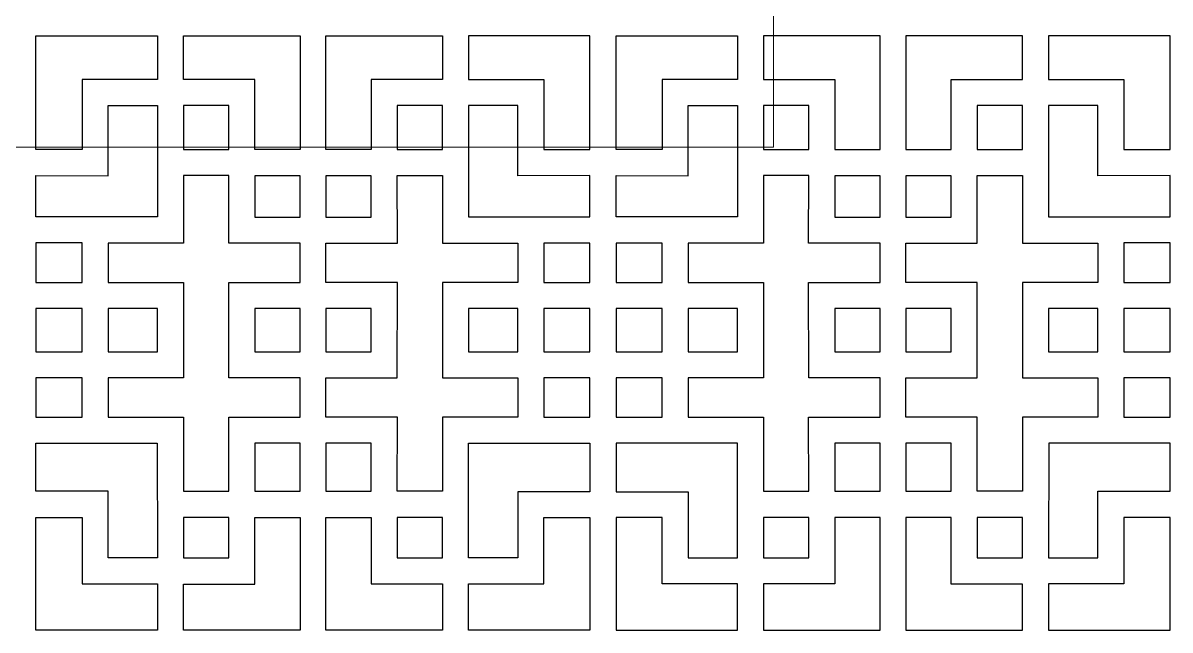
# Model space of a CAD drawing. Header units: centimetres. Extents: x -158 to 158, y -172 to 172.
# Drawn here: x -79.2 to 0.2, y -168.7 to -126.8 of the extents above; entities that cross this region are included whole.
import ezdxf

# ---------------------------------------------------------------- set-up
doc = ezdxf.new("R2010")
doc.units = ezdxf.units.CM
doc.header["$MEASUREMENT"] = 0
doc.layers.add('layer 1', color=7, linetype='Continuous')

msp = doc.modelspace()

# ---------------------------------------------------------------- linework, layer by layer
at = {"layer": 'layer 1', "color": 250, "lineweight": 9}
msp.add_lwpolyline([(-131.15161, -135.35592), (-27.25161, -135.35592), (-27.25161, 139.04408), (-131.15161, 139.04408), (-131.15161, -135.35592)], close=True, dxfattribs=at)
at = {"layer": 'layer 1', "color": 242}
for points in [[(-68.06074, -135.5239), (-64.92824, -135.5239), (-64.92824, -132.4764), (-68.06074, -132.4764), (-68.06074, -135.5239)], [(-53.28824, -135.5239), (-50.15574, -135.5239), (-50.15574, -132.4764), (-53.28824, -132.4764), (-53.28824, -135.5239)], [(-27.94618, -135.5239), (-24.81368, -135.5239), (-24.81368, -132.4764), (-27.94618, -132.4764), (-27.94618, -135.5239)], [(-13.17368, -135.5239), (-10.04118, -135.5239), (-10.04118, -132.4764), (-13.17368, -132.4764), (-13.17368, -135.5239)], [(-63.12824, -140.1814), (-59.99824, -140.1814), (-59.99824, -137.3239), (-63.12824, -137.3239), (-63.12824, -140.1814)], [(-58.21824, -140.1814), (-55.08574, -140.1814), (-55.08574, -137.3239), (-58.21824, -137.3239), (-58.21824, -140.1814)], [(-23.01618, -140.1814), (-19.88368, -140.1814), (-19.88368, -137.3239), (-23.01618, -137.3239), (-23.01618, -140.1814)], [(-18.10368, -140.1814), (-14.97368, -140.1814), (-14.97368, -137.3239), (-18.10368, -137.3239), (-18.10368, -140.1814)], [(-78.26523, -144.70304), (-75.06735, -144.70304), (-75.06735, -141.97668), (-78.26523, -141.97668), (-78.26523, -144.70304)], [(-43.15074, -144.7014), (-39.95074, -144.7014), (-39.95074, -141.97892), (-43.15074, -141.97892), (-43.15074, -144.7014)], [(-38.15118, -144.7014), (-34.95118, -144.7014), (-34.95118, -141.97892), (-38.15118, -141.97892), (-38.15118, -144.7014)], [(-78.26574, -149.4939), (-75.06574, -149.4939), (-75.06574, -146.49892), (-78.26574, -146.49892), (-78.26574, -149.4939)], [(-73.27074, -149.4939), (-69.86324, -149.4939), (-69.86324, -146.50392), (-73.27074, -146.50392), (-73.27074, -149.4939)], [(-63.12824, -149.49641), (-59.99574, -149.49641), (-59.99574, -146.49891), (-63.12824, -146.49891), (-63.12824, -149.49641)], [(-58.21824, -149.49641), (-55.08824, -149.49641), (-55.08824, -146.49891), (-58.21824, -146.49891), (-58.21824, -149.49641)], [(-48.35324, -149.4939), (-44.94574, -149.4939), (-44.94574, -146.50392), (-48.35324, -146.50392), (-48.35324, -149.4939)], [(-43.15074, -149.4939), (-39.95074, -149.4939), (-39.95074, -146.49892), (-43.15074, -146.49892), (-43.15074, -149.4939)], [(-38.15118, -149.4939), (-34.95118, -149.4939), (-34.95118, -146.49892), (-38.15118, -146.49892), (-38.15118, -149.4939)], [(-33.15618, -149.4939), (-29.74868, -149.4939), (-29.74868, -146.50392), (-33.15618, -146.50392), (-33.15618, -149.4939)], [(-23.01368, -149.49641), (-19.88368, -149.49641), (-19.88368, -146.49891), (-23.01368, -146.49891), (-23.01368, -149.49641)], [(-18.10618, -149.49641), (-14.97368, -149.49641), (-14.97368, -146.49891), (-18.10618, -146.49891), (-18.10618, -149.49641)], [(-3.03618, -149.4939), (0.16382, -149.4939), (0.16382, -146.49892), (-3.03618, -146.49892), (-3.03618, -149.4939)], [(-78.26574, -154.0089), (-75.06574, -154.0089), (-75.06574, -151.2939), (-78.26574, -151.2939), (-78.26574, -154.0089)], [(-43.15074, -154.0089), (-39.95074, -154.0089), (-39.95074, -151.2939), (-43.15074, -151.2939), (-43.15074, -154.0089)], [(-38.15118, -154.0089), (-34.95118, -154.0089), (-34.95118, -151.2939), (-38.15118, -151.2939), (-38.15118, -154.0089)], [(-3.03618, -154.0089), (0.16382, -154.0089), (0.16382, -151.2939), (-3.03618, -151.2939), (-3.03618, -154.0089)], [(-63.12824, -159.14141), (-59.99824, -159.14141), (-59.99824, -155.80891), (-63.12824, -155.80891), (-63.12824, -159.14141)], [(-58.21824, -159.14141), (-55.08824, -159.14141), (-55.08824, -155.80891), (-58.21824, -155.80891), (-58.21824, -159.14141)], [(-23.01368, -159.14141), (-19.88368, -159.14141), (-19.88368, -155.80891), (-23.01368, -155.80891), (-23.01368, -159.14141)], [(-18.10368, -159.14141), (-14.97368, -159.14141), (-14.97368, -155.80891), (-18.10368, -155.80891), (-18.10368, -159.14141)], [(-68.06074, -163.7339), (-64.92824, -163.7339), (-64.92824, -160.9439), (-68.06074, -160.9439), (-68.06074, -163.7339)], [(-53.28824, -163.7339), (-50.15574, -163.7339), (-50.15574, -160.9439), (-53.28824, -160.9439), (-53.28824, -163.7339)], [(-27.94618, -163.7339), (-24.81368, -163.7339), (-24.81368, -160.9439), (-27.94618, -160.9439), (-27.94618, -163.7339)], [(-13.17368, -163.7339), (-10.04118, -163.7339), (-10.04118, -160.9439), (-13.17368, -160.9439), (-13.17368, -163.7339)]]:
    msp.add_lwpolyline(points, close=True, dxfattribs=at)
for points, knots in [([(-78.26574, -135.5214), (-78.26574, -135.5214), (-75.06574, -135.5214), (-75.06574, -135.5214), (-75.06574, -135.5214), (-75.06574, -135.5214), (-75.06823, -130.6764), (-75.06823, -130.6764), (-75.06823, -130.6764), (-75.06823, -130.6764), (-69.86324, -130.6764), (-69.86324, -130.6764), (-69.86324, -130.6764), (-69.86324, -130.6764), (-69.86324, -127.6664), (-69.86324, -127.6664), (-69.86324, -127.6664), (-69.86324, -127.6664), (-78.26574, -127.6664), (-78.26574, -127.6664), (-78.26574, -127.6664), (-78.26574, -127.6664), (-78.26574, -135.5214), (-78.26574, -135.5214)], [0, 0, 0, 0, 0.14285714, 0.14285714, 0.14285714, 0.14285714, 0.28571429, 0.28571429, 0.28571429, 0.28571429, 0.42857143, 0.42857143, 0.42857143, 0.42857143, 0.57142857, 0.57142857, 0.57142857, 0.57142857, 0.71428571, 0.71428571, 0.71428571, 0.71428571, 1, 1, 1, 1]), ([(-63.12824, -130.6764), (-63.12824, -130.6764), (-63.12824, -135.5214), (-63.12824, -135.5214), (-63.12824, -135.5214), (-63.12824, -135.5214), (-59.99824, -135.5214), (-59.99824, -135.5214), (-59.99824, -135.5214), (-59.99824, -135.5214), (-59.99824, -127.6664), (-59.99824, -127.6664), (-59.99824, -127.6664), (-59.99824, -127.6664), (-68.06074, -127.6664), (-68.06074, -127.6664), (-68.06074, -127.6664), (-68.06074, -127.6664), (-68.06074, -130.6764), (-68.06074, -130.6764), (-68.06074, -130.6764), (-68.06074, -130.6764), (-63.12824, -130.6764), (-63.12824, -130.6764)], [0, 0, 0, 0, 0.14285714, 0.14285714, 0.14285714, 0.14285714, 0.28571429, 0.28571429, 0.28571429, 0.28571429, 0.42857143, 0.42857143, 0.42857143, 0.42857143, 0.57142857, 0.57142857, 0.57142857, 0.57142857, 0.71428571, 0.71428571, 0.71428571, 0.71428571, 1, 1, 1, 1]), ([(-58.21824, -127.6664), (-58.21824, -127.6664), (-58.21824, -135.5214), (-58.21824, -135.5214), (-58.21824, -135.5214), (-58.21824, -135.5214), (-55.08573, -135.5214), (-55.08573, -135.5214), (-55.08573, -135.5214), (-55.08573, -135.5214), (-55.08824, -130.6764), (-55.08824, -130.6764), (-55.08824, -130.6764), (-55.08824, -130.6764), (-50.15574, -130.6764), (-50.15574, -130.6764), (-50.15574, -130.6764), (-50.15574, -130.6764), (-50.15574, -127.6664), (-50.15574, -127.6664), (-50.15574, -127.6664), (-50.15574, -127.6664), (-58.21824, -127.6664), (-58.21824, -127.6664)], [0, 0, 0, 0, 0.14285714, 0.14285714, 0.14285714, 0.14285714, 0.28571429, 0.28571429, 0.28571429, 0.28571429, 0.42857143, 0.42857143, 0.42857143, 0.42857143, 0.57142857, 0.57142857, 0.57142857, 0.57142857, 0.71428571, 0.71428571, 0.71428571, 0.71428571, 1, 1, 1, 1]), ([(-39.95074, -127.6664), (-39.95074, -127.6664), (-39.95074, -135.5214), (-39.95074, -135.5214), (-39.95074, -135.5214), (-39.95074, -135.5214), (-43.15074, -135.5214), (-43.15074, -135.5214), (-43.15074, -135.5214), (-43.15074, -135.5214), (-43.14824, -130.6764), (-43.14824, -130.6764), (-43.14824, -130.6764), (-43.14824, -130.6764), (-48.35324, -130.6764), (-48.35324, -130.6764), (-48.35324, -130.6764), (-48.35324, -130.6764), (-48.35324, -127.6664), (-48.35324, -127.6664), (-48.35324, -127.6664), (-48.35324, -127.6664), (-39.95074, -127.6664), (-39.95074, -127.6664)], [0, 0, 0, 0, 0.14285714, 0.14285714, 0.14285714, 0.14285714, 0.28571429, 0.28571429, 0.28571429, 0.28571429, 0.42857143, 0.42857143, 0.42857143, 0.42857143, 0.57142857, 0.57142857, 0.57142857, 0.57142857, 0.71428571, 0.71428571, 0.71428571, 0.71428571, 1, 1, 1, 1]), ([(-38.15118, -127.6664), (-38.15118, -127.6664), (-38.15118, -135.5214), (-38.15118, -135.5214), (-38.15118, -135.5214), (-38.15118, -135.5214), (-34.95118, -135.5214), (-34.95118, -135.5214), (-34.95118, -135.5214), (-34.95118, -135.5214), (-34.95368, -130.6764), (-34.95368, -130.6764), (-34.95368, -130.6764), (-34.95368, -130.6764), (-29.74868, -130.6764), (-29.74868, -130.6764), (-29.74868, -130.6764), (-29.74868, -130.6764), (-29.74868, -127.6664), (-29.74868, -127.6664), (-29.74868, -127.6664), (-29.74868, -127.6664), (-38.15118, -127.6664), (-38.15118, -127.6664)], [0, 0, 0, 0, 0.14285714, 0.14285714, 0.14285714, 0.14285714, 0.28571429, 0.28571429, 0.28571429, 0.28571429, 0.42857143, 0.42857143, 0.42857143, 0.42857143, 0.57142857, 0.57142857, 0.57142857, 0.57142857, 0.71428571, 0.71428571, 0.71428571, 0.71428571, 1, 1, 1, 1]), ([(-19.88368, -127.6664), (-19.88368, -127.6664), (-19.88368, -135.5214), (-19.88368, -135.5214), (-19.88368, -135.5214), (-19.88368, -135.5214), (-23.01619, -135.5214), (-23.01619, -135.5214), (-23.01619, -135.5214), (-23.01619, -135.5214), (-23.01368, -130.6764), (-23.01368, -130.6764), (-23.01368, -130.6764), (-23.01368, -130.6764), (-27.94618, -130.6764), (-27.94618, -130.6764), (-27.94618, -130.6764), (-27.94618, -130.6764), (-27.94618, -127.6664), (-27.94618, -127.6664), (-27.94618, -127.6664), (-27.94618, -127.6664), (-19.88368, -127.6664), (-19.88368, -127.6664)], [0, 0, 0, 0, 0.14285714, 0.14285714, 0.14285714, 0.14285714, 0.28571429, 0.28571429, 0.28571429, 0.28571429, 0.42857143, 0.42857143, 0.42857143, 0.42857143, 0.57142857, 0.57142857, 0.57142857, 0.57142857, 0.71428571, 0.71428571, 0.71428571, 0.71428571, 1, 1, 1, 1]), ([(-14.97368, -130.6764), (-14.97368, -130.6764), (-14.97368, -135.5214), (-14.97368, -135.5214), (-14.97368, -135.5214), (-14.97368, -135.5214), (-18.10368, -135.5214), (-18.10368, -135.5214), (-18.10368, -135.5214), (-18.10368, -135.5214), (-18.10368, -127.6664), (-18.10368, -127.6664), (-18.10368, -127.6664), (-18.10368, -127.6664), (-10.04118, -127.6664), (-10.04118, -127.6664), (-10.04118, -127.6664), (-10.04118, -127.6664), (-10.04118, -130.6764), (-10.04118, -130.6764), (-10.04118, -130.6764), (-10.04118, -130.6764), (-14.97368, -130.6764), (-14.97368, -130.6764)], [0, 0, 0, 0, 0.14285714, 0.14285714, 0.14285714, 0.14285714, 0.28571429, 0.28571429, 0.28571429, 0.28571429, 0.42857143, 0.42857143, 0.42857143, 0.42857143, 0.57142857, 0.57142857, 0.57142857, 0.57142857, 0.71428571, 0.71428571, 0.71428571, 0.71428571, 1, 1, 1, 1]), ([(0.16382, -135.5214), (0.16382, -135.5214), (-3.03618, -135.5214), (-3.03618, -135.5214), (-3.03618, -135.5214), (-3.03618, -135.5214), (-3.03369, -130.6764), (-3.03369, -130.6764), (-3.03369, -130.6764), (-3.03369, -130.6764), (-8.23868, -130.6764), (-8.23868, -130.6764), (-8.23868, -130.6764), (-8.23868, -130.6764), (-8.23868, -127.6664), (-8.23868, -127.6664), (-8.23868, -127.6664), (-8.23868, -127.6664), (0.16382, -127.6664), (0.16382, -127.6664), (0.16382, -127.6664), (0.16382, -127.6664), (0.16382, -135.5214), (0.16382, -135.5214)], [0, 0, 0, 0, 0.14285714, 0.14285714, 0.14285714, 0.14285714, 0.28571429, 0.28571429, 0.28571429, 0.28571429, 0.42857143, 0.42857143, 0.42857143, 0.42857143, 0.57142857, 0.57142857, 0.57142857, 0.57142857, 0.71428571, 0.71428571, 0.71428571, 0.71428571, 1, 1, 1, 1]), ([(-73.26574, -137.3239), (-73.26574, -137.3239), (-78.26574, -137.32268), (-78.26574, -137.32268), (-78.26574, -137.32268), (-78.26574, -137.32268), (-78.26574, -140.1789), (-78.26574, -140.1789), (-78.26574, -140.1789), (-78.26574, -140.1789), (-69.86864, -140.1789), (-69.86864, -140.1789), (-69.86864, -140.1789), (-69.86864, -140.1789), (-69.86324, -132.4764), (-69.86324, -132.4764), (-69.86324, -132.4764), (-69.86324, -132.4764), (-73.26574, -132.4764), (-73.26574, -132.4764), (-73.26574, -132.4764), (-73.26574, -132.4764), (-73.26574, -137.3239), (-73.26574, -137.3239)], [0, 0, 0, 0, 0.14285714, 0.14285714, 0.14285714, 0.14285714, 0.28571429, 0.28571429, 0.28571429, 0.28571429, 0.42857143, 0.42857143, 0.42857143, 0.42857143, 0.57142857, 0.57142857, 0.57142857, 0.57142857, 0.71428571, 0.71428571, 0.71428571, 0.71428571, 1, 1, 1, 1]), ([(-44.95074, -137.3239), (-44.95074, -137.3239), (-39.95074, -137.3189), (-39.95074, -137.3189), (-39.95074, -137.3189), (-39.95074, -137.3189), (-39.95074, -140.1789), (-39.95074, -140.1789), (-39.95074, -140.1789), (-39.95074, -140.1789), (-48.35324, -140.1789), (-48.35324, -140.1789), (-48.35324, -140.1789), (-48.35324, -140.1789), (-48.35324, -132.4764), (-48.35324, -132.4764), (-48.35324, -132.4764), (-48.35324, -132.4764), (-44.95074, -132.4764), (-44.95074, -132.4764), (-44.95074, -132.4764), (-44.95074, -132.4764), (-44.95074, -137.3239), (-44.95074, -137.3239)], [0, 0, 0, 0, 0.14285714, 0.14285714, 0.14285714, 0.14285714, 0.28571429, 0.28571429, 0.28571429, 0.28571429, 0.42857143, 0.42857143, 0.42857143, 0.42857143, 0.57142857, 0.57142857, 0.57142857, 0.57142857, 0.71428571, 0.71428571, 0.71428571, 0.71428571, 1, 1, 1, 1]), ([(-33.15118, -137.3239), (-33.15118, -137.3239), (-38.15118, -137.3189), (-38.15118, -137.3189), (-38.15118, -137.3189), (-38.15118, -137.3189), (-38.15118, -140.1789), (-38.15118, -140.1789), (-38.15118, -140.1789), (-38.15118, -140.1789), (-29.74868, -140.1789), (-29.74868, -140.1789), (-29.74868, -140.1789), (-29.74868, -140.1789), (-29.74868, -132.4764), (-29.74868, -132.4764), (-29.74868, -132.4764), (-29.74868, -132.4764), (-33.15118, -132.4764), (-33.15118, -132.4764), (-33.15118, -132.4764), (-33.15118, -132.4764), (-33.15118, -137.3239), (-33.15118, -137.3239)], [0, 0, 0, 0, 0.14285714, 0.14285714, 0.14285714, 0.14285714, 0.28571429, 0.28571429, 0.28571429, 0.28571429, 0.42857143, 0.42857143, 0.42857143, 0.42857143, 0.57142857, 0.57142857, 0.57142857, 0.57142857, 0.71428571, 0.71428571, 0.71428571, 0.71428571, 1, 1, 1, 1]), ([(-4.83618, -137.3239), (-4.83618, -137.3239), (0.16382, -137.32268), (0.16382, -137.32268), (0.16382, -137.32268), (0.16382, -137.32268), (0.16382, -140.1789), (0.16382, -140.1789), (0.16382, -140.1789), (0.16382, -140.1789), (-8.23328, -140.1789), (-8.23328, -140.1789), (-8.23328, -140.1789), (-8.23328, -140.1789), (-8.23868, -132.4764), (-8.23868, -132.4764), (-8.23868, -132.4764), (-8.23868, -132.4764), (-4.83618, -132.4764), (-4.83618, -132.4764), (-4.83618, -132.4764), (-4.83618, -132.4764), (-4.83618, -137.3239), (-4.83618, -137.3239)], [0, 0, 0, 0, 0.14285714, 0.14285714, 0.14285714, 0.14285714, 0.28571429, 0.28571429, 0.28571429, 0.28571429, 0.42857143, 0.42857143, 0.42857143, 0.42857143, 0.57142857, 0.57142857, 0.57142857, 0.57142857, 0.71428571, 0.71428571, 0.71428571, 0.71428571, 1, 1, 1, 1]), ([(-68.06073, -151.2939), (-68.06073, -151.2939), (-68.06074, -144.69892), (-68.06074, -144.69892), (-68.06074, -144.69892), (-68.06074, -144.69892), (-73.26574, -144.69891), (-73.26574, -144.69891), (-73.26574, -144.69891), (-73.26574, -144.69891), (-73.26574, -141.97891), (-73.26574, -141.97891), (-73.26574, -141.97891), (-73.26574, -141.97891), (-68.06074, -141.97891), (-68.06074, -141.97891), (-68.06074, -141.97891), (-68.06074, -141.97891), (-68.06074, -137.3189), (-68.06074, -137.3189), (-68.06074, -137.3189), (-68.06074, -137.3189), (-64.93324, -137.3189), (-64.93324, -137.3189), (-64.93324, -137.3189), (-64.93324, -137.3189), (-64.93324, -141.98139), (-64.93324, -141.98139), (-64.93324, -141.98139), (-64.93324, -141.98139), (-59.99824, -141.97891), (-59.99824, -141.97891), (-59.99824, -141.97891), (-59.99824, -141.97891), (-59.99824, -144.69891), (-59.99824, -144.69891), (-59.99824, -144.69891), (-59.99824, -144.69891), (-64.93324, -144.69891), (-64.93324, -144.69891), (-64.93324, -144.69891), (-64.93324, -144.69891), (-64.93324, -151.29389), (-64.93324, -151.29389), (-64.93324, -151.29389), (-64.93324, -151.29389), (-59.99824, -151.2939), (-59.99824, -151.2939), (-59.99824, -151.2939), (-59.99824, -151.2939), (-59.99824, -154.00641), (-59.99824, -154.00641), (-59.99824, -154.00641), (-59.99824, -154.00641), (-64.93324, -154.0064), (-64.93324, -154.0064), (-64.93324, -154.0064), (-64.93324, -154.0064), (-64.93324, -159.14391), (-64.93324, -159.14391), (-64.93324, -159.14391), (-64.93324, -159.14391), (-68.06074, -159.14391), (-68.06074, -159.14391), (-68.06074, -159.14391), (-68.06074, -159.14391), (-68.06074, -154.00641), (-68.06074, -154.00641), (-68.06074, -154.00641), (-68.06074, -154.00641), (-73.26574, -154.00641), (-73.26574, -154.00641), (-73.26574, -154.00641), (-73.26574, -154.00641), (-73.26574, -151.2939), (-73.26574, -151.2939), (-73.26574, -151.2939), (-73.26574, -151.2939), (-68.06073, -151.2939), (-68.06073, -151.2939)], [0, 0, 0, 0, 0.04761905, 0.04761905, 0.04761905, 0.04761905, 0.0952381, 0.0952381, 0.0952381, 0.0952381, 0.14285714, 0.14285714, 0.14285714, 0.14285714, 0.19047619, 0.19047619, 0.19047619, 0.19047619, 0.23809524, 0.23809524, 0.23809524, 0.23809524, 0.28571429, 0.28571429, 0.28571429, 0.28571429, 0.33333333, 0.33333333, 0.33333333, 0.33333333, 0.38095238, 0.38095238, 0.38095238, 0.38095238, 0.42857143, 0.42857143, 0.42857143, 0.42857143, 0.47619048, 0.47619048, 0.47619048, 0.47619048, 0.52380952, 0.52380952, 0.52380952, 0.52380952, 0.57142857, 0.57142857, 0.57142857, 0.57142857, 0.61904762, 0.61904762, 0.61904762, 0.61904762, 0.66666667, 0.66666667, 0.66666667, 0.66666667, 0.71428571, 0.71428571, 0.71428571, 0.71428571, 0.76190476, 0.76190476, 0.76190476, 0.76190476, 0.80952381, 0.80952381, 0.80952381, 0.80952381, 0.85714286, 0.85714286, 0.85714286, 0.85714286, 0.9047619, 0.9047619, 0.9047619, 0.9047619, 1, 1, 1, 1]), ([(-53.27076, -144.69891), (-53.27076, -144.69891), (-53.28324, -151.29391), (-53.28324, -151.29391), (-53.28324, -151.29391), (-53.28324, -151.29391), (-58.21824, -151.2939), (-58.21824, -151.2939), (-58.21824, -151.2939), (-58.21824, -151.2939), (-58.21824, -154.00641), (-58.21824, -154.00641), (-58.21824, -154.00641), (-58.21824, -154.00641), (-53.27077, -154.00641), (-53.27077, -154.00641), (-53.27077, -154.00641), (-53.27077, -154.00641), (-53.28324, -159.14391), (-53.28324, -159.14391), (-53.28324, -159.14391), (-53.28324, -159.14391), (-50.15574, -159.14391), (-50.15574, -159.14391), (-50.15574, -159.14391), (-50.15574, -159.14391), (-50.15574, -154.00641), (-50.15574, -154.00641), (-50.15574, -154.00641), (-50.15574, -154.00641), (-44.95074, -154.00641), (-44.95074, -154.00641), (-44.95074, -154.00641), (-44.95074, -154.00641), (-44.95074, -151.2939), (-44.95074, -151.2939), (-44.95074, -151.2939), (-44.95074, -151.2939), (-50.15574, -151.29391), (-50.15574, -151.29391), (-50.15574, -151.29391), (-50.15574, -151.29391), (-50.15574, -144.6989), (-50.15574, -144.6989), (-50.15574, -144.6989), (-50.15574, -144.6989), (-44.95074, -144.69891), (-44.95074, -144.69891), (-44.95074, -144.69891), (-44.95074, -144.69891), (-44.95074, -141.97891), (-44.95074, -141.97891), (-44.95074, -141.97891), (-44.95074, -141.97891), (-50.15574, -141.9814), (-50.15574, -141.9814), (-50.15574, -141.9814), (-50.15574, -141.9814), (-50.15574, -137.3189), (-50.15574, -137.3189), (-50.15574, -137.3189), (-50.15574, -137.3189), (-53.28324, -137.3189), (-53.28324, -137.3189), (-53.28324, -137.3189), (-53.28324, -137.3189), (-53.27077, -141.97891), (-53.27077, -141.97891), (-53.27077, -141.97891), (-53.27077, -141.97891), (-58.21824, -141.97891), (-58.21824, -141.97891), (-58.21824, -141.97891), (-58.21824, -141.97891), (-58.21824, -144.69891), (-58.21824, -144.69891), (-58.21824, -144.69891), (-58.21824, -144.69891), (-53.27076, -144.69891), (-53.27076, -144.69891)], [0, 0, 0, 0, 0.04761905, 0.04761905, 0.04761905, 0.04761905, 0.0952381, 0.0952381, 0.0952381, 0.0952381, 0.14285714, 0.14285714, 0.14285714, 0.14285714, 0.19047619, 0.19047619, 0.19047619, 0.19047619, 0.23809524, 0.23809524, 0.23809524, 0.23809524, 0.28571429, 0.28571429, 0.28571429, 0.28571429, 0.33333333, 0.33333333, 0.33333333, 0.33333333, 0.38095238, 0.38095238, 0.38095238, 0.38095238, 0.42857143, 0.42857143, 0.42857143, 0.42857143, 0.47619048, 0.47619048, 0.47619048, 0.47619048, 0.52380952, 0.52380952, 0.52380952, 0.52380952, 0.57142857, 0.57142857, 0.57142857, 0.57142857, 0.61904762, 0.61904762, 0.61904762, 0.61904762, 0.66666667, 0.66666667, 0.66666667, 0.66666667, 0.71428571, 0.71428571, 0.71428571, 0.71428571, 0.76190476, 0.76190476, 0.76190476, 0.76190476, 0.80952381, 0.80952381, 0.80952381, 0.80952381, 0.85714286, 0.85714286, 0.85714286, 0.85714286, 0.9047619, 0.9047619, 0.9047619, 0.9047619, 1, 1, 1, 1]), ([(-24.83116, -144.69891), (-24.83116, -144.69891), (-24.81868, -151.29391), (-24.81868, -151.29391), (-24.81868, -151.29391), (-24.81868, -151.29391), (-19.88368, -151.2939), (-19.88368, -151.2939), (-19.88368, -151.2939), (-19.88368, -151.2939), (-19.88368, -154.00641), (-19.88368, -154.00641), (-19.88368, -154.00641), (-19.88368, -154.00641), (-24.83115, -154.00641), (-24.83115, -154.00641), (-24.83115, -154.00641), (-24.83115, -154.00641), (-24.81868, -159.14391), (-24.81868, -159.14391), (-24.81868, -159.14391), (-24.81868, -159.14391), (-27.94618, -159.14391), (-27.94618, -159.14391), (-27.94618, -159.14391), (-27.94618, -159.14391), (-27.94618, -154.00641), (-27.94618, -154.00641), (-27.94618, -154.00641), (-27.94618, -154.00641), (-33.15118, -154.00641), (-33.15118, -154.00641), (-33.15118, -154.00641), (-33.15118, -154.00641), (-33.15118, -151.2939), (-33.15118, -151.2939), (-33.15118, -151.2939), (-33.15118, -151.2939), (-27.94618, -151.29391), (-27.94618, -151.29391), (-27.94618, -151.29391), (-27.94618, -151.29391), (-27.94618, -144.6989), (-27.94618, -144.6989), (-27.94618, -144.6989), (-27.94618, -144.6989), (-33.15118, -144.69891), (-33.15118, -144.69891), (-33.15118, -144.69891), (-33.15118, -144.69891), (-33.15118, -141.97891), (-33.15118, -141.97891), (-33.15118, -141.97891), (-33.15118, -141.97891), (-27.94618, -141.9814), (-27.94618, -141.9814), (-27.94618, -141.9814), (-27.94618, -141.9814), (-27.94618, -137.3189), (-27.94618, -137.3189), (-27.94618, -137.3189), (-27.94618, -137.3189), (-24.81868, -137.3189), (-24.81868, -137.3189), (-24.81868, -137.3189), (-24.81868, -137.3189), (-24.83115, -141.97891), (-24.83115, -141.97891), (-24.83115, -141.97891), (-24.83115, -141.97891), (-19.88368, -141.97891), (-19.88368, -141.97891), (-19.88368, -141.97891), (-19.88368, -141.97891), (-19.88368, -144.69891), (-19.88368, -144.69891), (-19.88368, -144.69891), (-19.88368, -144.69891), (-24.83116, -144.69891), (-24.83116, -144.69891)], [0, 0, 0, 0, 0.04761905, 0.04761905, 0.04761905, 0.04761905, 0.0952381, 0.0952381, 0.0952381, 0.0952381, 0.14285714, 0.14285714, 0.14285714, 0.14285714, 0.19047619, 0.19047619, 0.19047619, 0.19047619, 0.23809524, 0.23809524, 0.23809524, 0.23809524, 0.28571429, 0.28571429, 0.28571429, 0.28571429, 0.33333333, 0.33333333, 0.33333333, 0.33333333, 0.38095238, 0.38095238, 0.38095238, 0.38095238, 0.42857143, 0.42857143, 0.42857143, 0.42857143, 0.47619048, 0.47619048, 0.47619048, 0.47619048, 0.52380952, 0.52380952, 0.52380952, 0.52380952, 0.57142857, 0.57142857, 0.57142857, 0.57142857, 0.61904762, 0.61904762, 0.61904762, 0.61904762, 0.66666667, 0.66666667, 0.66666667, 0.66666667, 0.71428571, 0.71428571, 0.71428571, 0.71428571, 0.76190476, 0.76190476, 0.76190476, 0.76190476, 0.80952381, 0.80952381, 0.80952381, 0.80952381, 0.85714286, 0.85714286, 0.85714286, 0.85714286, 0.9047619, 0.9047619, 0.9047619, 0.9047619, 1, 1, 1, 1]), ([(-10.04119, -151.2939), (-10.04119, -151.2939), (-10.04118, -144.69892), (-10.04118, -144.69892), (-10.04118, -144.69892), (-10.04118, -144.69892), (-4.83618, -144.69891), (-4.83618, -144.69891), (-4.83618, -144.69891), (-4.83618, -144.69891), (-4.83618, -141.97891), (-4.83618, -141.97891), (-4.83618, -141.97891), (-4.83618, -141.97891), (-10.04118, -141.97891), (-10.04118, -141.97891), (-10.04118, -141.97891), (-10.04118, -141.97891), (-10.04118, -137.3189), (-10.04118, -137.3189), (-10.04118, -137.3189), (-10.04118, -137.3189), (-13.16868, -137.3189), (-13.16868, -137.3189), (-13.16868, -137.3189), (-13.16868, -137.3189), (-13.16868, -141.98139), (-13.16868, -141.98139), (-13.16868, -141.98139), (-13.16868, -141.98139), (-18.10368, -141.97891), (-18.10368, -141.97891), (-18.10368, -141.97891), (-18.10368, -141.97891), (-18.10368, -144.69891), (-18.10368, -144.69891), (-18.10368, -144.69891), (-18.10368, -144.69891), (-13.16868, -144.69891), (-13.16868, -144.69891), (-13.16868, -144.69891), (-13.16868, -144.69891), (-13.16868, -151.29389), (-13.16868, -151.29389), (-13.16868, -151.29389), (-13.16868, -151.29389), (-18.10368, -151.2939), (-18.10368, -151.2939), (-18.10368, -151.2939), (-18.10368, -151.2939), (-18.10368, -154.00641), (-18.10368, -154.00641), (-18.10368, -154.00641), (-18.10368, -154.00641), (-13.16868, -154.0064), (-13.16868, -154.0064), (-13.16868, -154.0064), (-13.16868, -154.0064), (-13.16868, -159.14391), (-13.16868, -159.14391), (-13.16868, -159.14391), (-13.16868, -159.14391), (-10.04118, -159.14391), (-10.04118, -159.14391), (-10.04118, -159.14391), (-10.04118, -159.14391), (-10.04118, -154.00641), (-10.04118, -154.00641), (-10.04118, -154.00641), (-10.04118, -154.00641), (-4.83618, -154.00641), (-4.83618, -154.00641), (-4.83618, -154.00641), (-4.83618, -154.00641), (-4.83618, -151.2939), (-4.83618, -151.2939), (-4.83618, -151.2939), (-4.83618, -151.2939), (-10.04119, -151.2939), (-10.04119, -151.2939)], [0, 0, 0, 0, 0.04761905, 0.04761905, 0.04761905, 0.04761905, 0.0952381, 0.0952381, 0.0952381, 0.0952381, 0.14285714, 0.14285714, 0.14285714, 0.14285714, 0.19047619, 0.19047619, 0.19047619, 0.19047619, 0.23809524, 0.23809524, 0.23809524, 0.23809524, 0.28571429, 0.28571429, 0.28571429, 0.28571429, 0.33333333, 0.33333333, 0.33333333, 0.33333333, 0.38095238, 0.38095238, 0.38095238, 0.38095238, 0.42857143, 0.42857143, 0.42857143, 0.42857143, 0.47619048, 0.47619048, 0.47619048, 0.47619048, 0.52380952, 0.52380952, 0.52380952, 0.52380952, 0.57142857, 0.57142857, 0.57142857, 0.57142857, 0.61904762, 0.61904762, 0.61904762, 0.61904762, 0.66666667, 0.66666667, 0.66666667, 0.66666667, 0.71428571, 0.71428571, 0.71428571, 0.71428571, 0.76190476, 0.76190476, 0.76190476, 0.76190476, 0.80952381, 0.80952381, 0.80952381, 0.80952381, 0.85714286, 0.85714286, 0.85714286, 0.85714286, 0.9047619, 0.9047619, 0.9047619, 0.9047619, 1, 1, 1, 1]), ([(0.16331, -144.70304), (0.16331, -144.70304), (-3.03458, -144.70304), (-3.03458, -144.70304), (-3.03458, -144.70304), (-3.03458, -144.70304), (-3.03458, -141.97668), (-3.03458, -141.97668), (-3.03458, -141.97668), (-3.03458, -141.97668), (0.16331, -141.97668), (0.16331, -141.97668), (0.16331, -141.97668), (0.16331, -141.97668), (0.16331, -144.70304), (0.16331, -144.70304)], [0, 0, 0, 0, 0.2, 0.2, 0.2, 0.2, 0.4, 0.4, 0.4, 0.4, 0.6, 0.6, 0.6, 0.6, 1, 1, 1, 1]), ([(-4.83118, -149.4939), (-4.83118, -149.4939), (-8.23868, -149.4939), (-8.23868, -149.4939), (-8.23868, -149.4939), (-8.23868, -149.4939), (-8.23868, -146.50391), (-8.23868, -146.50391), (-8.23868, -146.50391), (-8.23868, -146.50391), (-4.83118, -146.50391), (-4.83118, -146.50391), (-4.83118, -146.50391), (-4.83118, -146.50391), (-4.83118, -149.4939), (-4.83118, -149.4939)], [0, 0, 0, 0, 0.2, 0.2, 0.2, 0.2, 0.4, 0.4, 0.4, 0.4, 0.6, 0.6, 0.6, 0.6, 1, 1, 1, 1]), ([(-69.87935, -155.80884), (-69.87935, -155.80884), (-78.26574, -155.80891), (-78.26574, -155.80891), (-78.26574, -155.80891), (-78.26574, -155.80891), (-78.26574, -159.14391), (-78.26574, -159.14391), (-78.26574, -159.14391), (-78.26574, -159.14391), (-73.26574, -159.14345), (-73.26574, -159.14345), (-73.26574, -159.14345), (-73.26574, -159.14345), (-73.26574, -163.7339), (-73.26574, -163.7339), (-73.26574, -163.7339), (-73.26574, -163.7339), (-69.86324, -163.7339), (-69.86324, -163.7339), (-69.86324, -163.7339), (-69.86324, -163.7339), (-69.87935, -155.80884), (-69.87935, -155.80884)], [0, 0, 0, 0, 0.14285714, 0.14285714, 0.14285714, 0.14285714, 0.28571429, 0.28571429, 0.28571429, 0.28571429, 0.42857143, 0.42857143, 0.42857143, 0.42857143, 0.57142857, 0.57142857, 0.57142857, 0.57142857, 0.71428571, 0.71428571, 0.71428571, 0.71428571, 1, 1, 1, 1]), ([(-48.35324, -155.80891), (-48.35324, -155.80891), (-48.35324, -163.7339), (-48.35324, -163.7339), (-48.35324, -163.7339), (-48.35324, -163.7339), (-44.94921, -163.7339), (-44.94921, -163.7339), (-44.94921, -163.7339), (-44.94921, -163.7339), (-44.95074, -159.17765), (-44.95074, -159.17765), (-44.95074, -159.17765), (-44.95074, -159.17765), (-39.95074, -159.17765), (-39.95074, -159.17765), (-39.95074, -159.17765), (-39.95074, -159.17765), (-39.95074, -155.80891), (-39.95074, -155.80891), (-39.95074, -155.80891), (-39.95074, -155.80891), (-48.35324, -155.80891), (-48.35324, -155.80891)], [0, 0, 0, 0, 0.14285714, 0.14285714, 0.14285714, 0.14285714, 0.28571429, 0.28571429, 0.28571429, 0.28571429, 0.42857143, 0.42857143, 0.42857143, 0.42857143, 0.57142857, 0.57142857, 0.57142857, 0.57142857, 0.71428571, 0.71428571, 0.71428571, 0.71428571, 1, 1, 1, 1]), ([(-29.74868, -155.80891), (-29.74868, -155.80891), (-29.74868, -163.7339), (-29.74868, -163.7339), (-29.74868, -163.7339), (-29.74868, -163.7339), (-33.15271, -163.7339), (-33.15271, -163.7339), (-33.15271, -163.7339), (-33.15271, -163.7339), (-33.15118, -159.17765), (-33.15118, -159.17765), (-33.15118, -159.17765), (-33.15118, -159.17765), (-38.15118, -159.17765), (-38.15118, -159.17765), (-38.15118, -159.17765), (-38.15118, -159.17765), (-38.15118, -155.80891), (-38.15118, -155.80891), (-38.15118, -155.80891), (-38.15118, -155.80891), (-29.74868, -155.80891), (-29.74868, -155.80891)], [0, 0, 0, 0, 0.14285714, 0.14285714, 0.14285714, 0.14285714, 0.28571429, 0.28571429, 0.28571429, 0.28571429, 0.42857143, 0.42857143, 0.42857143, 0.42857143, 0.57142857, 0.57142857, 0.57142857, 0.57142857, 0.71428571, 0.71428571, 0.71428571, 0.71428571, 1, 1, 1, 1]), ([(-8.22257, -155.80884), (-8.22257, -155.80884), (0.16382, -155.80891), (0.16382, -155.80891), (0.16382, -155.80891), (0.16382, -155.80891), (0.16382, -159.14391), (0.16382, -159.14391), (0.16382, -159.14391), (0.16382, -159.14391), (-4.83618, -159.14345), (-4.83618, -159.14345), (-4.83618, -159.14345), (-4.83618, -159.14345), (-4.83618, -163.7339), (-4.83618, -163.7339), (-4.83618, -163.7339), (-4.83618, -163.7339), (-8.23868, -163.7339), (-8.23868, -163.7339), (-8.23868, -163.7339), (-8.23868, -163.7339), (-8.22257, -155.80884), (-8.22257, -155.80884)], [0, 0, 0, 0, 0.14285714, 0.14285714, 0.14285714, 0.14285714, 0.28571429, 0.28571429, 0.28571429, 0.28571429, 0.42857143, 0.42857143, 0.42857143, 0.42857143, 0.57142857, 0.57142857, 0.57142857, 0.57142857, 0.71428571, 0.71428571, 0.71428571, 0.71428571, 1, 1, 1, 1]), ([(-75.06825, -165.5339), (-75.06825, -165.5339), (-75.06824, -160.9439), (-75.06824, -160.9439), (-75.06824, -160.9439), (-75.06824, -160.9439), (-78.26574, -160.9439), (-78.26574, -160.9439), (-78.26574, -160.9439), (-78.26574, -160.9439), (-78.26574, -168.7339), (-78.26574, -168.7339), (-78.26574, -168.7339), (-78.26574, -168.7339), (-69.86074, -168.7339), (-69.86074, -168.7339), (-69.86074, -168.7339), (-69.86074, -168.7339), (-69.86074, -165.5339), (-69.86074, -165.5339), (-69.86074, -165.5339), (-69.86074, -165.5339), (-75.06825, -165.5339), (-75.06825, -165.5339)], [0, 0, 0, 0, 0.14285714, 0.14285714, 0.14285714, 0.14285714, 0.28571429, 0.28571429, 0.28571429, 0.28571429, 0.42857143, 0.42857143, 0.42857143, 0.42857143, 0.57142857, 0.57142857, 0.57142857, 0.57142857, 0.71428571, 0.71428571, 0.71428571, 0.71428571, 1, 1, 1, 1]), ([(-63.12824, -165.55948), (-63.12824, -165.55948), (-68.06074, -165.55948), (-68.06074, -165.55948), (-68.06074, -165.55948), (-68.06074, -165.55948), (-68.06074, -168.7339), (-68.06074, -168.7339), (-68.06074, -168.7339), (-68.06074, -168.7339), (-60.00324, -168.7339), (-60.00324, -168.7339), (-60.00324, -168.7339), (-60.00324, -168.7339), (-60.00324, -160.9439), (-60.00324, -160.9439), (-60.00324, -160.9439), (-60.00324, -160.9439), (-63.12824, -160.9439), (-63.12824, -160.9439), (-63.12824, -160.9439), (-63.12824, -160.9439), (-63.12824, -165.55948), (-63.12824, -165.55948)], [0, 0, 0, 0, 0.14285714, 0.14285714, 0.14285714, 0.14285714, 0.28571429, 0.28571429, 0.28571429, 0.28571429, 0.42857143, 0.42857143, 0.42857143, 0.42857143, 0.57142857, 0.57142857, 0.57142857, 0.57142857, 0.71428571, 0.71428571, 0.71428571, 0.71428571, 1, 1, 1, 1]), ([(-50.15574, -168.7339), (-50.15574, -168.7339), (-50.15574, -165.5339), (-50.15574, -165.5339), (-50.15574, -165.5339), (-50.15574, -165.5339), (-55.08824, -165.53391), (-55.08824, -165.53391), (-55.08824, -165.53391), (-55.08824, -165.53391), (-55.08824, -160.9439), (-55.08824, -160.9439), (-55.08824, -160.9439), (-55.08824, -160.9439), (-58.21324, -160.9439), (-58.21324, -160.9439), (-58.21324, -160.9439), (-58.21324, -160.9439), (-58.21324, -168.7339), (-58.21324, -168.7339), (-58.21324, -168.7339), (-58.21324, -168.7339), (-50.15574, -168.7339), (-50.15574, -168.7339)], [0, 0, 0, 0, 0.14285714, 0.14285714, 0.14285714, 0.14285714, 0.28571429, 0.28571429, 0.28571429, 0.28571429, 0.42857143, 0.42857143, 0.42857143, 0.42857143, 0.57142857, 0.57142857, 0.57142857, 0.57142857, 0.71428571, 0.71428571, 0.71428571, 0.71428571, 1, 1, 1, 1]), ([(-39.95074, -168.7339), (-39.95074, -168.7339), (-39.95074, -160.9439), (-39.95074, -160.9439), (-39.95074, -160.9439), (-39.95074, -160.9439), (-43.14824, -160.9439), (-43.14824, -160.9439), (-43.14824, -160.9439), (-43.14824, -160.9439), (-43.14824, -165.5339), (-43.14824, -165.5339), (-43.14824, -165.5339), (-43.14824, -165.5339), (-48.35574, -165.5339), (-48.35574, -165.5339), (-48.35574, -165.5339), (-48.35574, -165.5339), (-48.35574, -168.7339), (-48.35574, -168.7339), (-48.35574, -168.7339), (-48.35574, -168.7339), (-39.95074, -168.7339), (-39.95074, -168.7339)], [0, 0, 0, 0, 0.14285714, 0.14285714, 0.14285714, 0.14285714, 0.28571429, 0.28571429, 0.28571429, 0.28571429, 0.42857143, 0.42857143, 0.42857143, 0.42857143, 0.57142857, 0.57142857, 0.57142857, 0.57142857, 0.71428571, 0.71428571, 0.71428571, 0.71428571, 1, 1, 1, 1]), ([(-38.15118, -168.7339), (-38.15118, -168.7339), (-38.15118, -160.9439), (-38.15118, -160.9439), (-38.15118, -160.9439), (-38.15118, -160.9439), (-34.95368, -160.9439), (-34.95368, -160.9439), (-34.95368, -160.9439), (-34.95368, -160.9439), (-34.95368, -165.5339), (-34.95368, -165.5339), (-34.95368, -165.5339), (-34.95368, -165.5339), (-29.74618, -165.5339), (-29.74618, -165.5339), (-29.74618, -165.5339), (-29.74618, -165.5339), (-29.74618, -168.7339), (-29.74618, -168.7339), (-29.74618, -168.7339), (-29.74618, -168.7339), (-38.15118, -168.7339), (-38.15118, -168.7339)], [0, 0, 0, 0, 0.14285714, 0.14285714, 0.14285714, 0.14285714, 0.28571429, 0.28571429, 0.28571429, 0.28571429, 0.42857143, 0.42857143, 0.42857143, 0.42857143, 0.57142857, 0.57142857, 0.57142857, 0.57142857, 0.71428571, 0.71428571, 0.71428571, 0.71428571, 1, 1, 1, 1]), ([(-27.94618, -168.7339), (-27.94618, -168.7339), (-27.94618, -165.5339), (-27.94618, -165.5339), (-27.94618, -165.5339), (-27.94618, -165.5339), (-23.01368, -165.53391), (-23.01368, -165.53391), (-23.01368, -165.53391), (-23.01368, -165.53391), (-23.01368, -160.9439), (-23.01368, -160.9439), (-23.01368, -160.9439), (-23.01368, -160.9439), (-19.88868, -160.9439), (-19.88868, -160.9439), (-19.88868, -160.9439), (-19.88868, -160.9439), (-19.88868, -168.7339), (-19.88868, -168.7339), (-19.88868, -168.7339), (-19.88868, -168.7339), (-27.94618, -168.7339), (-27.94618, -168.7339)], [0, 0, 0, 0, 0.14285714, 0.14285714, 0.14285714, 0.14285714, 0.28571429, 0.28571429, 0.28571429, 0.28571429, 0.42857143, 0.42857143, 0.42857143, 0.42857143, 0.57142857, 0.57142857, 0.57142857, 0.57142857, 0.71428571, 0.71428571, 0.71428571, 0.71428571, 1, 1, 1, 1]), ([(-14.97368, -165.55948), (-14.97368, -165.55948), (-10.04118, -165.55948), (-10.04118, -165.55948), (-10.04118, -165.55948), (-10.04118, -165.55948), (-10.04118, -168.7339), (-10.04118, -168.7339), (-10.04118, -168.7339), (-10.04118, -168.7339), (-18.09868, -168.7339), (-18.09868, -168.7339), (-18.09868, -168.7339), (-18.09868, -168.7339), (-18.09868, -160.9439), (-18.09868, -160.9439), (-18.09868, -160.9439), (-18.09868, -160.9439), (-14.97368, -160.9439), (-14.97368, -160.9439), (-14.97368, -160.9439), (-14.97368, -160.9439), (-14.97368, -165.55948), (-14.97368, -165.55948)], [0, 0, 0, 0, 0.14285714, 0.14285714, 0.14285714, 0.14285714, 0.28571429, 0.28571429, 0.28571429, 0.28571429, 0.42857143, 0.42857143, 0.42857143, 0.42857143, 0.57142857, 0.57142857, 0.57142857, 0.57142857, 0.71428571, 0.71428571, 0.71428571, 0.71428571, 1, 1, 1, 1]), ([(-3.03367, -165.5339), (-3.03367, -165.5339), (-3.03368, -160.9439), (-3.03368, -160.9439), (-3.03368, -160.9439), (-3.03368, -160.9439), (0.16382, -160.9439), (0.16382, -160.9439), (0.16382, -160.9439), (0.16382, -160.9439), (0.16382, -168.7339), (0.16382, -168.7339), (0.16382, -168.7339), (0.16382, -168.7339), (-8.24118, -168.7339), (-8.24118, -168.7339), (-8.24118, -168.7339), (-8.24118, -168.7339), (-8.24118, -165.5339), (-8.24118, -165.5339), (-8.24118, -165.5339), (-8.24118, -165.5339), (-3.03367, -165.5339), (-3.03367, -165.5339)], [0, 0, 0, 0, 0.14285714, 0.14285714, 0.14285714, 0.14285714, 0.28571429, 0.28571429, 0.28571429, 0.28571429, 0.42857143, 0.42857143, 0.42857143, 0.42857143, 0.57142857, 0.57142857, 0.57142857, 0.57142857, 0.71428571, 0.71428571, 0.71428571, 0.71428571, 1, 1, 1, 1])]:
    msp.add_open_spline(points, degree=3, knots=knots, dxfattribs=at)

doc.saveas('drawing.dxf')
